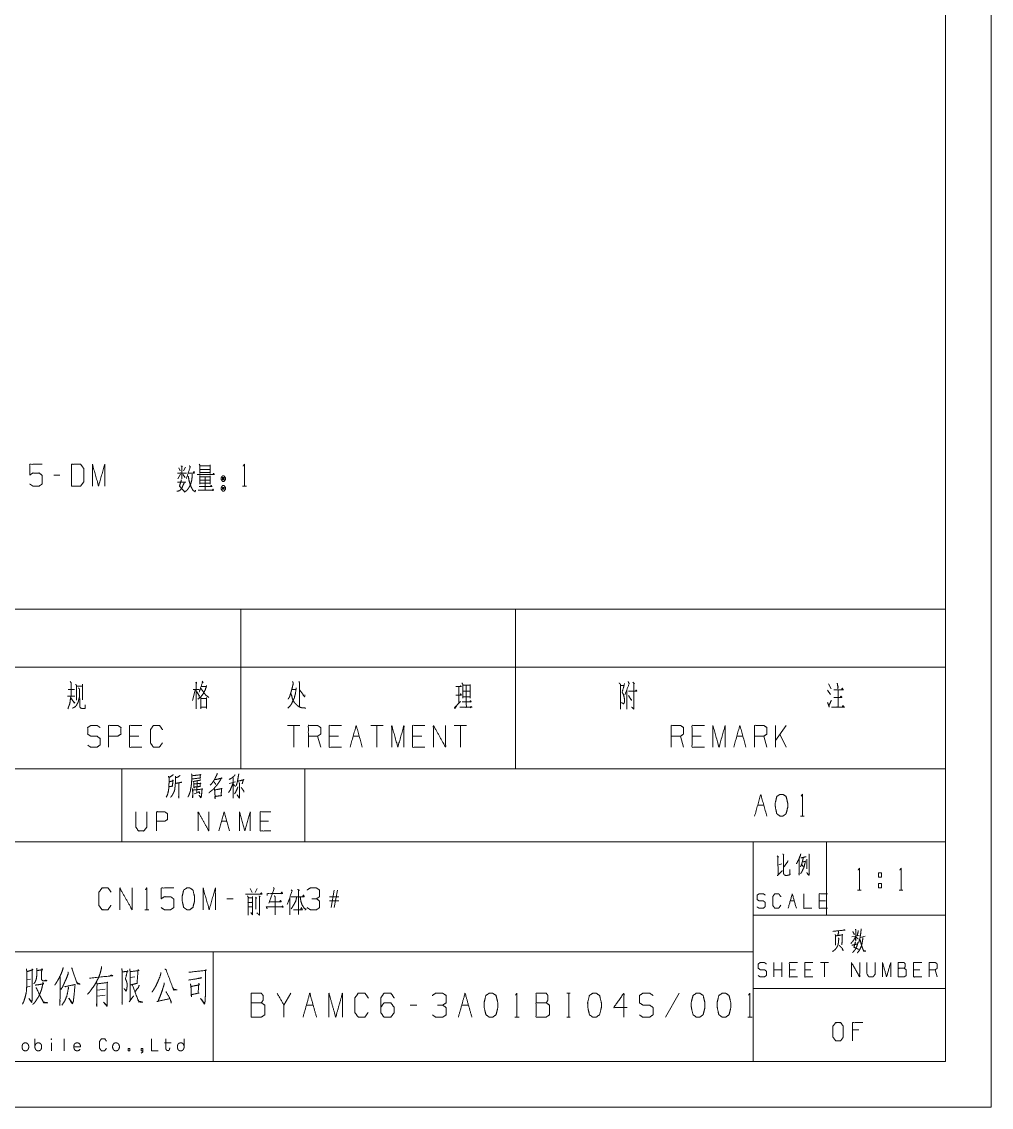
# Model space of a CAD drawing. Header units: millimetres. Extents: x 0 to 420, y 0 to 297.
# Drawn here: x 314.1 to 420, y 0 to 118.7 of the extents above; entities that cross this region are included whole.
import ezdxf

# ---------------------------------------------------------------- set-up
doc = ezdxf.new("R2010")
doc.units = ezdxf.units.MM
doc.layers.add('101', color=7, linetype='Continuous', true_color=0xffffff)

msp = doc.modelspace()

# ---------------------------------------------------------------- linework, layer by layer
at = {"layer": '101', "color": 133, "linetype": 'Continuous', "lineweight": 18}
for p, q in [((420, 0), (420, 297)), ((415, 5), (415, 292)), ((235, 37), (415, 37)), ((325, 37), (325, 29)), ((345, 37), (345, 29)), ((235, 29), (415, 29)), ((394, 29), (394, 5)), ((402, 29), (402, 21)), ((394, 21), (415, 21)), ((285, 17), (394, 17)), ((335, 17), (335, 5)), ((394, 13), (415, 13)), ((25, 5), (415, 5)), ((235, 5), (415, 5)), ((0, 0), (420, 0))]:
    msp.add_line(p, q, dxfattribs=at)
at = {"layer": '101', "color": 72, "linetype": 'Continuous', "lineweight": 18}
for p, q in [((318.24, 69.1), (317.57, 69.1)), ((331.43, 69.2), (331.11, 68.7)), ((331.23, 69.9), (331.39, 69.55)), ((331.66, 69.18), (331.94, 68.85)), ((331.97, 69.95), (331.74, 69.55)), ((331.07, 68.33), (331.99, 68.33)), ((338.19, 67.9), (338.61, 67.9)), ((313, 54.46), (338, 54.46)), ((338, 54.46), (338, 48.11)), ((338, 54.46), (368, 54.46)), ((368, 54.46), (368, 48.11)), ((368, 54.46), (415, 54.46)), ((415, 54.46), (415, 48.11)), ((313, 48.11), (338, 48.11)), ((338, 48.11), (368, 48.11)), ((338, 48.11), (338, 37)), ((368, 48.11), (415, 48.11)), ((368, 48.11), (368, 37)), ((415, 48.11), (415, 37)), ((380.84, 46.45), (381.02, 46.3)), ((402.21, 46.3), (402.51, 45.75)), ((319.15, 45.65), (319.82, 45.65)), ((320.1, 46.03), (320.7, 46.03)), ((320.7, 46.25), (320.7, 44.55)), ((333.02, 45.6), (332.74, 44.45)), ((343.6, 45.68), (344.03, 45.68)), ((361.81, 45.95), (361.81, 44.13)), ((362.25, 45.48), (363.03, 45.48)), ((379.52, 46.1), (379.87, 46.1)), ((380.17, 45.6), (380.17, 43.53)), ((402.12, 45.6), (402.42, 45.12)), ((319.06, 44.95), (319.87, 44.95)), ((344.45, 41.74), (343.11, 41.74)), ((343.78, 41.74), (343.78, 39.36)), ((353.56, 41.74), (352.21, 41.74)), ((352.88, 41.74), (352.88, 39.36)), ((362.66, 41.74), (361.32, 41.74)), ((361.99, 41.74), (361.99, 39.36)), ((396.41, 39.36), (396.41, 41.74)), ((397.58, 41.74), (396.41, 40.09)), ((326.85, 40.56), (325.84, 40.56)), ((346.73, 39.36), (346.39, 40.56)), ((348.67, 40.56), (347.66, 40.56)), ((350.27, 40.56), (350.94, 40.56)), ((357.77, 40.56), (356.76, 40.56)), ((386.37, 39.36), (386.04, 40.56)), ((388.31, 40.56), (387.31, 40.56)), ((392.19, 40.56), (392.87, 40.56)), ((395.48, 39.36), (395.14, 40.56)), ((397.58, 39.36), (396.91, 40.79)), ((313, 37), (338, 37)), ((338, 37), (368, 37)), ((368, 37), (415, 37)), ((333.22, 35.67), (333.2, 34.36)), ((332.92, 34.28), (333.47, 34.43)), ((336.72, 35.38), (337.43, 35.58)), ((394.47, 33.03), (395.14, 33.03)), ((335.89, 31.26), (336.48, 31.26)), ((341.01, 31.26), (340.12, 31.26)), ((399.15, 31.83), (399.57, 31.83)), ((396.78, 26.5), (397.1, 26.62)), ((339.02, 23.92), (339.26, 23.47)), ((339.78, 23.92), (339.57, 23.47)), ((347.86, 21.82), (348.19, 23.75)), ((348.55, 23.75), (348.21, 21.82)), ((405.37, 23.74), (405.8, 23.74)), ((407.69, 24.46), (407.69, 23.99)), ((407.69, 24.46), (408.02, 24.46)), ((409.93, 23.74), (410.35, 23.74)), ((337.16, 22.8), (336.49, 22.8)), ((343.36, 22.87), (343.36, 21.02)), ((348.71, 23.02), (347.7, 23.02)), ((348.71, 22.55), (347.7, 22.55)), ((398.04, 22.56), (398.48, 22.56)), ((401.88, 22.56), (401.21, 22.56)), ((327.51, 21.6), (327.94, 21.6)), ((342.62, 21.85), (342.53, 22.02)), ((344.61, 21.8), (344.52, 21.6)), ((339.11, 21.3), (339.28, 21.02)), ((404.78, 18.63), (405.57, 18.79)), ((405.68, 18.57), (406.23, 18.69)), ((396.24, 14.25), (396.24, 15.82)), ((397.13, 14.25), (397.13, 15.82)), ((402.22, 15.82), (401.33, 15.82)), ((401.78, 15.82), (401.78, 14.25)), ((323.85, 14.45), (323.66, 14.35)), ((326.44, 14.25), (325.93, 14.18)), ((397.13, 15.04), (396.24, 15.04)), ((398.6, 15.04), (397.94, 15.04)), ((400.3, 15.04), (399.63, 15.04)), ((412.18, 15.04), (411.51, 15.04)), ((414.1, 14.25), (413.88, 15.04)), ((315.02, 14.01), (314.63, 13.94)), ((315, 13.25), (314.63, 13.14)), ((323.17, 12.9), (322.32, 12.8)), ((322.32, 12.14), (323.17, 12.25)), ((343.45, 12.47), (342.71, 11.17)), ((373.63, 12.47), (374, 12.47)), ((373.83, 12.47), (373.83, 9.85)), ((385.88, 12.47), (384.4, 9.85)), ((345.17, 11.17), (345.91, 11.17)), ((357.23, 11.17), (356.49, 11.17)), ((362.14, 11.17), (362.88, 11.17)), ((367.94, 9.85), (368.4, 9.85)), ((373.63, 9.85), (374, 9.85)), ((393.39, 9.85), (393.86, 9.85)), ((405.52, 8.46), (404.84, 8.46)), ((315.51, 6.52), (315.51, 7.48)), ((318.71, 7.5), (318.71, 6.17)), ((317.3, 7.04), (317.3, 6.17)), ((329.66, 7.04), (330.39, 7.04))]:
    msp.add_line(p, q, dxfattribs=at)
for points, knots in [([(314.94, 68.13), (315.28, 67.9), (315.97, 67.9), (316.3, 68.13), (316.3, 69.08), (315.97, 69.33), (315.28, 69.33), (314.94, 69.1), (314.94, 70.28), (316.3, 70.28)], [0, 0, 0.062229, 0.168344, 0.230573, 0.376816, 0.441266, 0.54738, 0.609609, 0.790489, 1, 1]), ([(319.51, 67.9), (320.5, 67.9), (320.86, 68.38), (320.86, 69.8), (320.5, 70.28), (319.51, 70.28), (319.51, 67.9)], [0, 0, 0.142134, 0.227161, 0.43179, 0.516817, 0.65895, 1, 1]), ([(321.79, 67.9), (321.79, 70.28), (322.46, 67.9), (323.13, 70.28), (323.13, 67.9)], [0, 0, 0.245192, 0.5, 0.754808, 1, 1]), ([(331.48, 70.1), (331.64, 70.03), (331.57, 70.08), (331.57, 68.68), (331.57, 69.33), (331.07, 69.33), (332.06, 69.33)], [0, 0, 0.046312, 0.069116, 0.437816, 0.608999, 0.739332, 1, 1]), ([(332.36, 70.13), (332.52, 69.95), (332.47, 70), (332.06, 68.73)], [0, 0, 0.143532, 0.187763, 1, 1]), ([(333.46, 70.3), (333.54, 70.13), (333.54, 69.28), (333.54, 69.4), (334.64, 69.4), (334.64, 69.25), (334.64, 70.23), (334.64, 70.1), (333.54, 70.1), (334.64, 70.1), (334.64, 69.73), (333.54, 69.73)], [0, 0, 0.027308, 0.145701, 0.163112, 0.315749, 0.336642, 0.472446, 0.489857, 0.642494, 0.795131, 0.847363, 1, 1]), ([(338.26, 70.08), (338.4, 70.28), (338.4, 67.9)], [0, 0, 0.09349, 1, 1]), ([(332.68, 69.2), (332.68, 68.9), (332.65, 68.58), (332.56, 68.23), (332.42, 67.88), (332.26, 67.63), (332.08, 67.4), (331.83, 67.25)], [0, 0, 0.134098, 0.280225, 0.441583, 0.610311, 0.742764, 0.870658, 1, 1]), ([(332.26, 68.98), (332.31, 68.73), (332.36, 68.43), (332.47, 68.08), (332.61, 67.73), (332.77, 67.45), (333, 67.28), (333.05, 67.45)], [0, 0, 0.122115, 0.267689, 0.442437, 0.622812, 0.774614, 0.912624, 1, 1]), ([(332.33, 69.3), (332.93, 69.3), (332.89, 69.5), (332.82, 69.38)], [0, 0, 0.634148, 0.848463, 1, 1]), ([(333.23, 69.15), (335.12, 69.15), (335.03, 69.3), (334.94, 69.15)], [0, 0, 0.844514, 0.922255, 1, 1]), ([(333.51, 69.05), (333.54, 68.93), (333.54, 68.1), (333.54, 68.23), (334.67, 68.23), (334.67, 68.1), (334.67, 69.03), (334.67, 68.9), (333.54, 68.9), (333.54, 68.55), (334.67, 68.55), (334.11, 68.55), (334.11, 68.9), (334.11, 67.4), (334.11, 67.85), (333.44, 67.85), (334.85, 67.85), (334.76, 68), (334.69, 67.85)], [0, 0, 0.011506, 0.084582, 0.095654, 0.195851, 0.206923, 0.288856, 0.299928, 0.400126, 0.431127, 0.531325, 0.581424, 0.612426, 0.745291, 0.78515, 0.844642, 0.96989, 0.985312, 1, 1]), ([(336.17, 69.03), (336.01, 69.03), (335.87, 68.83), (335.87, 68.6), (336.01, 68.4), (336.17, 68.4), (336.32, 68.6), (336.32, 68.83), (336.17, 69.03)], [0, 0, 0.091012, 0.231146, 0.359871, 0.500007, 0.591019, 0.731148, 0.859873, 1, 1]), ([(336.17, 68.6), (336.17, 68.83), (336.01, 68.83)], [0, 0, 0.585813, 1, 1]), ([(336.01, 68.6), (336.17, 68.6), (336.01, 68.83), (336.01, 68.6)], [0, 0, 0.241164, 0.658904, 1, 1]), ([(331.82, 68.25), (331.67, 67.95), (331.59, 67.73), (331.43, 67.5), (331.27, 67.38), (331, 67.33)], [0, 0, 0.251055, 0.434037, 0.642624, 0.795759, 1, 1]), ([(331.51, 68.58), (331.3, 67.88), (331.83, 67.3)], [0, 0, 0.483238, 1, 1]), ([(336.32, 67.75), (336.17, 67.98), (336.01, 67.98), (335.87, 67.75), (335.87, 67.55), (336.01, 67.33), (336.17, 67.33), (336.32, 67.55), (336.32, 67.75)], [0, 0, 0.149195, 0.238509, 0.38771, 0.5, 0.649201, 0.738515, 0.88771, 1, 1]), ([(336.17, 67.75), (336.01, 67.75), (336.17, 67.55), (336.17, 67.75)], [0, 0, 0.25882, 0.6746, 1, 1]), ([(336.01, 67.75), (336.01, 67.55), (336.17, 67.55)], [0, 0, 0.556982, 1, 1]), ([(333.33, 67.45), (335.05, 67.45), (334.96, 67.55), (334.89, 67.4)], [0, 0, 0.851381, 0.917656, 1, 1]), ([(319.36, 46.55), (319.48, 46.35), (319.48, 45), (319.39, 44.7), (319.36, 44.38), (319.29, 44.03), (319.2, 43.83), (319.11, 43.55)], [0, 0, 0.076125, 0.513098, 0.614331, 0.720148, 0.835726, 0.906504, 1, 1]), ([(333.09, 46.45), (333.19, 46.35), (333.14, 46.43), (333.14, 43.53), (333.14, 45.65), (332.79, 45.65), (333.44, 45.65)], [0, 0, 0.023247, 0.037896, 0.500409, 0.839319, 0.895699, 1, 1]), ([(333.78, 46.58), (333.88, 46.43), (333.81, 46.45), (333.46, 45.37)], [0, 0, 0.132126, 0.186059, 1, 1]), ([(343.65, 46.55), (343.74, 46.33), (343.65, 46), (343.62, 45.83), (343.55, 45.6), (343.48, 45.35), (343.41, 45.12), (343.35, 44.93), (343.27, 44.77), (343.16, 44.6)], [0, 0, 0.116541, 0.278918, 0.364993, 0.478696, 0.603951, 0.71766, 0.817412, 0.901346, 1, 1]), ([(344.36, 46.53), (344.43, 46.35), (344.43, 43.83)], [0, 0, 0.06955, 1, 1]), ([(362.17, 46.38), (362.25, 46.22), (362.25, 44.73), (362.25, 44.85), (363.07, 44.85), (363.07, 44.73), (363.07, 46.22), (363.07, 46.13), (362.25, 46.13), (362.64, 46.13), (362.64, 43.73), (361.94, 43.73), (363.28, 43.73), (363.19, 43.78), (363.17, 43.83), (363.07, 43.67)], [0, 0, 0.016856, 0.162098, 0.174201, 0.252928, 0.265031, 0.410272, 0.419955, 0.498682, 0.536334, 0.76872, 0.837175, 0.967244, 0.977077, 0.982211, 1, 1]), ([(379.34, 46.38), (379.5, 46.22), (379.5, 43.53)], [0, 0, 0.074914, 1, 1]), ([(379.94, 46.33), (379.66, 45.37), (379.77, 45.2), (379.84, 45.02), (379.91, 44.68), (379.91, 44.25), (379.84, 44.1), (379.59, 44.23)], [0, 0, 0.379822, 0.458229, 0.530553, 0.667378, 0.830233, 0.893776, 1, 1]), ([(380.33, 46.53), (380.44, 46.3), (379.96, 45.08)], [0, 0, 0.159107, 1, 1]), ([(380.95, 46.35), (380.95, 43.53), (380.68, 43.75)], [0, 0, 0.890401, 1, 1]), ([(403.17, 46.35), (403.26, 45.87), (403.27, 45.98), (403.22, 45.75)], [0, 0, 0.592181, 0.716658, 1, 1]), ([(320.26, 45.83), (320.38, 45.73), (320.38, 44.85), (320.3, 44.6), (320.26, 44.38), (320.19, 44.2), (320.05, 43.95), (319.91, 43.78), (319.62, 43.63)], [0, 0, 0.062435, 0.405831, 0.509895, 0.599279, 0.673351, 0.786072, 0.874364, 1, 1]), ([(319.96, 46.25), (320.05, 46.1), (320.05, 44.5)], [0, 0, 0.098129, 1, 1]), ([(333.18, 45.43), (333.48, 44.95), (333.48, 45.02), (333.44, 44.83)], [0, 0, 0.668993, 0.75826, 1, 1]), ([(333.71, 46), (334.26, 46), (334.27, 46.1), (334.11, 45.62), (333.88, 45.18), (333.62, 44.85), (333.3, 44.6)], [0, 0, 0.220966, 0.26192, 0.463932, 0.667691, 0.836831, 1, 1]), ([(333.64, 45.78), (333.81, 45.55), (334.01, 45.25), (334.18, 45.05), (334.5, 44.8)], [0, 0, 0.21756, 0.48939, 0.692342, 1, 1]), ([(344.06, 45.85), (343.95, 45.12), (343.88, 44.9), (343.85, 44.73), (343.74, 44.55), (343.65, 44.35), (343.6, 44.2), (343.48, 44), (343.37, 43.85), (343.14, 43.63)], [0, 0, 0.296653, 0.392139, 0.46442, 0.547269, 0.635793, 0.700209, 0.795421, 0.869798, 1, 1]), ([(343.48, 45.2), (343.55, 45.02), (343.6, 44.83), (343.64, 44.65), (343.81, 44.3), (343.9, 44.2), (344.15, 43.95), (344.29, 43.83), (344.47, 43.73), (344.71, 43.65), (344.94, 43.65), (345.12, 43.63)], [0, 0, 0.075192, 0.15762, 0.228747, 0.384949, 0.438119, 0.578251, 0.653441, 0.734337, 0.837345, 0.928883, 1, 1]), ([(344.4, 45.65), (344.98, 44.85), (344.98, 45.08)], [0, 0, 0.814824, 1, 1]), ([(361.48, 45.05), (362.1, 45.05), (362.02, 45.2), (361.99, 45.08)], [0, 0, 0.676561, 0.857934, 1, 1]), ([(361.49, 45.98), (362.1, 45.98), (362.02, 46.08), (361.99, 45.95)], [0, 0, 0.704243, 0.847777, 1, 1]), ([(380.35, 45.48), (381.27, 45.48), (381.2, 45.62), (381.14, 45.5)], [0, 0, 0.752923, 0.888763, 1, 1]), ([(403.26, 45.6), (403.26, 43.75), (402.55, 43.75), (403.94, 43.75), (403.8, 43.9), (403.71, 43.75)], [0, 0, 0.426906, 0.590047, 0.912256, 0.959823, 1, 1]), ([(402.78, 45.62), (403.84, 45.62), (403.71, 45.83), (403.66, 45.65)], [0, 0, 0.717261, 0.876328, 1, 1]), ([(319.47, 44.7), (319.82, 44.18), (319.87, 44.23), (319.73, 44.33)], [0, 0, 0.720064, 0.802978, 1, 1]), ([(320.4, 44.7), (320.4, 43.78), (320.49, 43.65), (320.63, 43.6), (320.99, 43.6), (320.99, 43.98)], [0, 0, 0.472764, 0.551003, 0.627661, 0.808338, 1, 1]), ([(333.62, 44.8), (333.62, 43.55), (333.62, 43.73), (334.26, 43.73), (334.26, 43.6), (334.26, 44.8), (334.26, 44.68), (333.69, 44.68)], [0, 0, 0.306605, 0.34953, 0.505604, 0.536265, 0.830605, 0.861265, 1, 1]), ([(361.57, 43.85), (361.41, 43.6), (361.34, 43.67), (362.02, 44.38)], [0, 0, 0.214427, 0.289033, 1, 1]), ([(362.17, 44.3), (363.17, 44.3), (363.1, 44.48), (363.03, 44.33)], [0, 0, 0.739673, 0.878255, 1, 1]), ([(380.37, 45), (380.68, 44.48), (380.7, 44.58), (380.61, 44.6)], [0, 0, 0.760418, 0.886215, 1, 1]), ([(402.12, 44.23), (402.3, 43.73), (402.27, 43.95), (402.53, 44.48)], [0, 0, 0.39393, 0.563113, 1, 1]), ([(402.8, 44.8), (403.68, 44.8), (403.59, 44.95), (403.5, 44.83)], [0, 0, 0.729813, 0.873574, 1, 1]), ([(321.27, 39.59), (321.6, 39.36), (322.29, 39.36), (322.63, 39.61), (322.63, 40.31), (322.29, 40.56), (321.62, 40.56), (321.27, 40.79), (321.27, 41.51), (321.62, 41.74), (322.29, 41.74), (322.63, 41.51)], [0, 0, 0.068037, 0.184055, 0.25452, 0.372335, 0.4428, 0.555844, 0.626371, 0.748393, 0.81892, 0.931964, 1, 1]), ([(323.56, 39.36), (323.56, 41.74), (324.57, 41.74), (324.91, 41.51), (324.91, 40.79), (324.55, 40.56), (323.56, 40.56)], [0, 0, 0.401147, 0.571311, 0.639588, 0.762044, 0.832821, 1, 1]), ([(327.18, 39.36), (325.84, 39.36), (325.84, 41.74), (327.18, 41.74)], [0, 0, 0.26539, 0.73461, 1, 1]), ([(329.44, 39.84), (329.11, 39.36), (328.45, 39.36), (328.12, 39.84), (328.12, 41.26), (328.45, 41.74), (329.12, 41.74), (329.46, 41.26)], [0, 0, 0.114568, 0.243366, 0.357936, 0.638584, 0.753154, 0.885433, 1, 1]), ([(345.38, 39.36), (345.38, 41.74), (346.39, 41.74), (346.73, 41.51), (346.73, 40.79), (346.39, 40.56), (345.38, 40.56)], [0, 0, 0.400951, 0.571036, 0.639278, 0.761673, 0.829915, 1, 1]), ([(349, 39.36), (347.66, 39.36), (347.66, 41.74), (349, 41.74)], [0, 0, 0.26539, 0.73461, 1, 1]), ([(349.94, 39.36), (350.61, 41.74), (351.28, 39.36)], [0, 0, 0.499999, 1, 1]), ([(354.49, 39.36), (354.49, 41.74), (355.16, 39.36), (355.83, 41.74), (355.83, 39.36)], [0, 0, 0.245192, 0.500001, 0.754808, 1, 1]), ([(358.11, 39.36), (356.76, 39.36), (356.76, 41.74), (358.11, 41.74)], [0, 0, 0.26539, 0.73461, 1, 1]), ([(359.04, 39.36), (359.04, 41.74), (360.38, 39.36), (360.38, 41.74)], [0, 0, 0.317574, 0.682426, 1, 1]), ([(385.03, 39.36), (385.03, 41.74), (386.04, 41.74), (386.37, 41.51), (386.37, 40.79), (386.04, 40.56), (385.03, 40.56)], [0, 0, 0.400952, 0.571031, 0.639278, 0.761674, 0.829922, 1, 1]), ([(388.65, 39.36), (387.31, 39.36), (387.31, 41.74), (388.65, 41.74)], [0, 0, 0.26539, 0.73461, 1, 1]), ([(389.58, 39.36), (389.58, 41.74), (390.25, 39.36), (390.93, 41.74), (390.93, 39.36)], [0, 0, 0.245192, 0.499999, 0.754808, 1, 1]), ([(394.14, 39.36), (394.14, 41.74), (395.14, 41.74), (395.48, 41.51), (395.48, 40.79), (395.14, 40.56), (394.14, 40.56)], [0, 0, 0.400951, 0.571036, 0.639278, 0.761673, 0.829915, 1, 1]), ([(330.63, 36.35), (330.57, 36.31), (330.14, 36.02), (330.11, 36.2), (330.16, 36.02), (330.16, 35.45), (330.14, 35.09), (330.13, 34.85), (330.1, 34.61), (330.05, 34.39), (329.99, 34.16), (329.91, 34.01), (329.85, 33.88)], [0, 0, 0.024363, 0.186803, 0.243942, 0.302154, 0.485024, 0.597668, 0.675195, 0.753199, 0.825098, 0.89819, 0.953346, 1, 1]), ([(330.19, 35.03), (330.22, 35.05), (330.58, 35.11), (330.54, 35.09), (330.58, 35.78), (330.61, 35.69), (330.18, 35.58)], [0, 0, 0.022681, 0.239273, 0.269981, 0.676983, 0.732557, 1, 1]), ([(331.36, 36.26), (331.11, 36.09), (330.88, 36.02), (330.85, 36.2), (330.88, 35.93), (330.86, 35.67), (330.85, 35.38), (330.83, 35.14), (330.8, 34.92), (330.77, 34.67), (330.72, 34.5), (330.64, 34.36), (330.57, 34.21), (330.49, 34.08), (330.41, 33.97), (330.33, 33.88)], [0, 0, 0.096319, 0.172937, 0.229415, 0.313416, 0.396985, 0.487495, 0.564125, 0.634336, 0.711437, 0.768975, 0.817388, 0.871906, 0.920319, 0.962889, 1, 1]), ([(332.63, 36.46), (332.64, 36.26), (332.64, 35.91), (332.63, 35.58), (332.61, 35.36), (332.58, 35.07), (332.53, 34.83), (332.49, 34.56), (332.42, 34.36), (332.35, 34.16), (332.22, 33.92)], [0, 0, 0.076503, 0.212087, 0.33934, 0.424292, 0.535105, 0.630037, 0.733301, 0.813245, 0.895183, 1, 1]), ([(332.67, 36.24), (333.64, 36.35), (333.59, 36.39), (333.55, 36), (333.63, 36), (332.66, 35.89)], [0, 0, 0.39108, 0.416924, 0.577585, 0.60892, 1, 1]), ([(333.63, 35.8), (333.58, 35.75), (333.19, 35.69), (332.97, 35.64), (332.77, 35.6)], [0, 0, 0.07226, 0.516589, 0.766867, 1, 1]), ([(335.2, 35.84), (335.25, 35.82), (335.95, 35.98), (335.9, 36.02), (335.78, 35.8), (335.64, 35.56), (335.5, 35.36), (335.34, 35.16), (335.17, 34.96), (334.98, 34.76), (334.78, 34.58), (334.62, 34.47), (334.5, 34.36)], [0, 0, 0.017093, 0.254607, 0.275864, 0.359629, 0.452278, 0.53264, 0.616084, 0.70281, 0.792986, 0.881828, 0.944963, 1, 1]), ([(335.42, 36.53), (335.4, 36.37), (335.22, 36.02), (335.11, 35.8), (334.98, 35.6), (334.83, 35.38), (334.67, 35.22)], [0, 0, 0.101774, 0.363754, 0.525154, 0.678922, 0.85608, 1, 1]), ([(335.03, 35.6), (335.06, 35.58), (335.23, 35.38), (335.25, 35.27), (335.19, 35.42)], [0, 0, 0.066028, 0.519581, 0.712132, 1, 1]), ([(337.37, 36.35), (337.34, 36.26), (337.14, 36.09), (336.92, 35.93), (336.73, 35.84)], [0, 0, 0.111856, 0.433088, 0.752703, 1, 1]), ([(337.15, 36.02), (337.17, 34.28), (337.18, 33.79), (337.15, 33.88), (337.17, 34.08)], [0, 0, 0.691283, 0.883884, 0.921006, 1, 1]), ([(337.78, 36.44), (337.76, 36.33), (337.68, 35.87), (337.62, 35.56), (337.51, 35.18)], [0, 0, 0.086565, 0.451629, 0.696477, 1, 1]), ([(337.65, 35.64), (338.35, 35.8), (338.29, 35.82), (338.15, 35.34)], [0, 0, 0.557066, 0.608364, 1, 1]), ([(330.86, 35.4), (331.57, 35.53), (331.52, 35.56), (331.44, 35.51)], [0, 0, 0.834819, 0.895271, 1, 1]), ([(331.22, 35.45), (331.22, 33.81), (331.21, 33.92), (331.22, 34.1)], [0, 0, 0.849783, 0.907772, 1, 1]), ([(332.72, 34.85), (332.74, 34.65), (332.75, 34.14), (332.74, 33.81), (332.72, 33.9), (332.75, 34.12)], [0, 0, 0.147471, 0.523364, 0.768667, 0.835021, 1, 1]), ([(332.75, 34.67), (333.81, 34.78), (333.78, 34.85), (333.77, 34.74), (333.72, 34.23), (333.7, 34.03), (333.64, 33.81), (333.44, 34.1), (333.66, 33.88)], [0, 0, 0.374083, 0.399749, 0.43883, 0.61759, 0.687458, 0.767887, 0.891105, 1, 1]), ([(332.85, 35.49), (332.86, 35.34), (332.89, 34.89), (332.88, 35), (333.61, 35.07), (333.55, 35.07), (333.59, 35.47), (333.63, 35.4), (332.86, 35.34)], [0, 0, 0.056492, 0.217482, 0.258029, 0.525926, 0.548635, 0.694164, 0.720796, 1, 1]), ([(333.42, 34.56), (333.49, 34.39), (333.52, 34.25)], [0, 0, 0.579215, 1, 1]), ([(335.11, 34.81), (335.14, 34.74), (335.17, 34.19), (335.19, 34.12), (335.19, 33.72), (335.17, 33.9), (335.17, 33.97), (335.94, 34.08), (335.84, 34.08), (335.92, 34.89), (335.95, 34.85), (335.9, 34.83), (335.15, 34.69)], [0, 0, 0.018828, 0.160986, 0.178485, 0.280676, 0.326272, 0.343303, 0.542024, 0.566111, 0.777126, 0.791033, 0.804348, 1, 1]), ([(337.15, 35.47), (337.06, 35.18), (336.95, 34.94), (336.86, 34.69), (336.76, 34.56), (336.65, 34.39)], [0, 0, 0.251918, 0.474135, 0.691326, 0.826694, 1, 1]), ([(337.17, 35.31), (337.37, 35.14), (337.42, 35.05)], [0, 0, 0.729109, 1, 1]), ([(337.67, 35.03), (337.65, 34.92), (337.48, 34.52), (337.31, 34.25)], [0, 0, 0.129619, 0.632946, 1, 1]), ([(337.81, 35.49), (337.89, 35.38), (337.85, 35.4), (337.87, 34.23), (337.87, 33.94), (337.85, 33.79), (337.61, 34.14), (337.85, 33.83)], [0, 0, 0.051678, 0.066298, 0.513635, 0.623349, 0.682727, 0.848098, 1, 1]), ([(338.03, 34.96), (338.31, 34.61), (338.35, 34.43)], [0, 0, 0.711821, 1, 1]), ([(394.14, 31.83), (394.81, 34.2), (395.48, 31.83)], [0, 0, 0.499999, 1, 1]), ([(397.24, 31.83), (397.58, 32.08), (397.76, 32.78), (397.76, 33.25), (397.58, 33.98), (397.24, 34.2), (396.91, 34.2), (396.57, 33.98), (396.39, 33.25), (396.41, 32.78), (396.57, 32.08), (396.91, 31.83), (397.24, 31.83)], [0, 0, 0.067524, 0.18397, 0.260582, 0.380943, 0.446139, 0.500302, 0.565504, 0.685863, 0.762528, 0.878307, 0.945837, 1, 1]), ([(399.22, 34), (399.36, 34.2), (399.36, 31.83)], [0, 0, 0.093495, 1, 1]), ([(326.54, 32.3), (326.54, 30.62), (326.82, 30.2), (327.41, 30.2), (327.73, 30.62), (327.73, 32.3)], [0, 0, 0.337151, 0.438599, 0.557782, 0.662849, 1, 1]), ([(328.8, 30.2), (328.8, 32.3), (329.69, 32.3), (329.99, 32.1), (329.99, 31.46), (329.68, 31.26), (328.8, 31.26)], [0, 0, 0.401145, 0.571312, 0.639588, 0.762043, 0.832818, 1, 1]), ([(333.33, 30.2), (333.33, 32.3), (334.51, 30.2), (334.51, 32.3)], [0, 0, 0.317574, 0.682426, 1, 1]), ([(337.85, 30.2), (337.85, 32.3), (338.45, 30.2), (339.04, 32.3), (339.04, 30.2)], [0, 0, 0.245192, 0.5, 0.754808, 1, 1]), ([(341.3, 30.2), (340.12, 30.2), (340.12, 32.3), (341.3, 32.3)], [0, 0, 0.265389, 0.734611, 1, 1]), ([(396.62, 27.47), (396.76, 27.35), (396.68, 27.39), (396.71, 25.4), (396.62, 25.32), (397.17, 25.88)], [0, 0, 0.060255, 0.090729, 0.71461, 0.752496, 1, 1]), ([(397.22, 27.7), (397.34, 27.55), (397.29, 27.59), (397.29, 26.72), (397.29, 26.04), (397.29, 25.94), (397.31, 25.54), (397.35, 25.44), (397.41, 25.38), (397.54, 25.34), (397.8, 25.36), (397.99, 25.42), (398.01, 25.44), (397.98, 25.98)], [0, 0, 0.050887, 0.067371, 0.30486, 0.491459, 0.519732, 0.627242, 0.657953, 0.681265, 0.71898, 0.791172, 0.845841, 0.852765, 1, 1]), ([(399.18, 27.7), (399.16, 27.59), (398.99, 27.14), (398.84, 26.87), (398.72, 26.62)], [0, 0, 0.089072, 0.504979, 0.766001, 1, 1]), ([(399.19, 27.28), (399.22, 27.26), (399.25, 27.26), (399.76, 27.39), (399.72, 27.39), (399.65, 27.35)], [0, 0, 0.049781, 0.090425, 0.822292, 0.883256, 1, 1]), ([(400.07, 27.68), (400.13, 27.59), (400.1, 27.57), (400.12, 25.52), (400.12, 25.5), (400.1, 25.38), (400.07, 25.34), (399.84, 25.65), (400.07, 25.36), (400.1, 25.44)], [0, 0, 0.031372, 0.042462, 0.676473, 0.682877, 0.721567, 0.737252, 0.857566, 0.97283, 1, 1]), ([(397.29, 26.23), (397.72, 26.77), (397.79, 26.95)], [0, 0, 0.77398, 1, 1]), ([(399.02, 27.14), (399, 25.38), (398.99, 25.5), (398.99, 25.52), (399, 25.71)], [0, 0, 0.841012, 0.900786, 0.910681, 1, 1]), ([(399.43, 27.22), (399.44, 27.18), (399.37, 26.89), (399.3, 26.62), (399.22, 26.43), (399.16, 26.29)], [0, 0, 0.044891, 0.350478, 0.63559, 0.840224, 1, 1]), ([(399.43, 26.83), (399.72, 26.89), (399.69, 26.95), (399.66, 26.72), (399.6, 26.52), (399.57, 26.35), (399.52, 26.19), (399.44, 26.04), (399.37, 25.88), (399.3, 25.75), (399.22, 25.61), (399.16, 25.54)], [0, 0, 0.158182, 0.194476, 0.315843, 0.429568, 0.518472, 0.611327, 0.697145, 0.792857, 0.869066, 0.954883, 1, 1]), ([(399.28, 26.52), (399.41, 26.39), (399.44, 26.29)], [0, 0, 0.6273, 1, 1]), ([(399.85, 27.12), (399.88, 27.08), (399.85, 27.06), (399.85, 26.06), (399.84, 26.17), (399.85, 26.29)], [0, 0, 0.038712, 0.066084, 0.824707, 0.904517, 1, 1]), ([(405.44, 25.91), (405.59, 26.11), (405.59, 23.74)], [0, 0, 0.093487, 1, 1]), ([(410, 25.91), (410.14, 26.11), (410.14, 23.74)], [0, 0, 0.093487, 1, 1]), ([(407.69, 25.16), (407.69, 25.64), (408.02, 25.64), (408.02, 25.16), (407.69, 25.16)], [0, 0, 0.292916, 0.5, 0.792916, 1, 1]), ([(323.82, 22.07), (323.49, 21.6), (322.83, 21.6), (322.5, 22.07), (322.5, 23.5), (322.83, 23.97), (323.51, 23.97), (323.84, 23.5)], [0, 0, 0.11457, 0.243368, 0.357935, 0.638584, 0.753151, 0.88543, 1, 1]), ([(324.78, 21.6), (324.78, 23.97), (326.12, 21.6), (326.12, 23.97)], [0, 0, 0.317574, 0.682426, 1, 1]), ([(327.58, 23.77), (327.72, 23.97), (327.72, 21.6)], [0, 0, 0.093486, 1, 1]), ([(329.31, 21.82), (329.65, 21.6), (330.34, 21.6), (330.67, 21.82), (330.67, 22.77), (330.34, 23.02), (329.65, 23.02), (329.31, 22.8), (329.31, 23.97), (330.67, 23.97)], [0, 0, 0.062229, 0.168343, 0.230572, 0.376815, 0.441265, 0.54738, 0.609609, 0.790489, 1, 1]), ([(332.44, 21.6), (332.77, 21.85), (332.95, 22.55), (332.95, 23.02), (332.77, 23.75), (332.44, 23.97), (332.1, 23.97), (331.76, 23.75), (331.59, 23.02), (331.6, 22.55), (331.76, 21.85), (332.1, 21.6), (332.44, 21.6)], [0, 0, 0.067527, 0.183973, 0.260585, 0.380944, 0.446144, 0.500307, 0.565506, 0.685865, 0.76253, 0.87831, 0.945837, 1, 1]), ([(333.88, 21.6), (333.88, 23.97), (334.55, 21.6), (335.22, 23.97), (335.22, 21.6)], [0, 0, 0.245192, 0.5, 0.754808, 1, 1]), ([(341.56, 24.02), (341.65, 23.9), (341.05, 22.3)], [0, 0, 0.082209, 1, 1]), ([(343.5, 23.77), (343.61, 23.67), (343.08, 22.15)], [0, 0, 0.082809, 1, 1]), ([(344.19, 23.82), (344.4, 23.72), (344.31, 23.7), (344.31, 21.07)], [0, 0, 0.079453, 0.11057, 1, 1]), ([(346.27, 22.8), (346.61, 23.02), (346.61, 23.75), (346.27, 23.97), (345.58, 23.97), (345.25, 23.75)], [0, 0, 0.153878, 0.429855, 0.583733, 0.846129, 1, 1]), ([(408.02, 24.46), (408.02, 23.99), (407.69, 23.99)], [0, 0, 0.585831, 1, 1]), ([(338.52, 23.3), (340.31, 23.3), (340.25, 23.45), (340.13, 23.32)], [0, 0, 0.842002, 0.917042, 1, 1]), ([(338.73, 23.12), (338.81, 22.95), (338.81, 21), (338.81, 22.9), (339.28, 22.9), (339.28, 23.02), (339.28, 21.02), (339.28, 22.4), (338.79, 22.4), (338.79, 21.92), (339.26, 21.92)], [0, 0, 0.019945, 0.226009, 0.426789, 0.477219, 0.490428, 0.701776, 0.847078, 0.899375, 0.94957, 1, 1]), ([(339.62, 22.95), (339.71, 22.87), (339.64, 22.9), (339.64, 21.65)], [0, 0, 0.080439, 0.13248, 1, 1]), ([(340.01, 23.1), (340.13, 23), (340.04, 23.07), (340.04, 21), (339.76, 21.25)], [0, 0, 0.05833, 0.100825, 0.861604, 1, 1]), ([(340.89, 23.15), (340.87, 23.35), (342.57, 23.35), (342.48, 23.55), (342.39, 23.37)], [0, 0, 0.086831, 0.820651, 0.915212, 1, 1]), ([(341.12, 22.47), (342.42, 22.47), (342.34, 22.62), (342.25, 22.47)], [0, 0, 0.789755, 0.894875, 1, 1]), ([(341.66, 23.12), (341.75, 23), (341.75, 21.02)], [0, 0, 0.071934, 1, 1]), ([(343.52, 23.02), (344.93, 23.02), (344.86, 23.2), (344.75, 23.07)], [0, 0, 0.800379, 0.907216, 1, 1]), ([(344.1, 22.97), (344.01, 22.55), (343.78, 22.12), (343.52, 21.7)], [0, 0, 0.3061, 0.646782, 1, 1]), ([(344.49, 23), (344.56, 22.55), (344.7, 22.12), (344.95, 21.72), (345.11, 21.67), (345.16, 21.7), (345.02, 21.55)], [0, 0, 0.252322, 0.500426, 0.760972, 0.853329, 0.88581, 1, 1]), ([(345.26, 21.82), (345.58, 21.6), (346.27, 21.6), (346.61, 21.82), (346.61, 22.55), (346.27, 22.8), (345.76, 22.8)], [0, 0, 0.124118, 0.343685, 0.472445, 0.703377, 0.836734, 1, 1]), ([(394.41, 21.91), (394.63, 21.76), (395.09, 21.76), (395.31, 21.93), (395.31, 22.39), (395.09, 22.56), (394.64, 22.56), (394.41, 22.71), (394.41, 23.19), (394.64, 23.34), (395.09, 23.34), (395.31, 23.19)], [0, 0, 0.068029, 0.184052, 0.254519, 0.372336, 0.442804, 0.555843, 0.62637, 0.748396, 0.818923, 0.931962, 1, 1]), ([(397, 22.08), (396.77, 21.76), (396.34, 21.76), (396.12, 22.08), (396.12, 23.02), (396.34, 23.34), (396.78, 23.34), (397.01, 23.02)], [0, 0, 0.114571, 0.243364, 0.357935, 0.638587, 0.753157, 0.885429, 1, 1]), ([(397.81, 21.76), (398.26, 23.34), (398.7, 21.76)], [0, 0, 0.499998, 1, 1]), ([(399.51, 23.34), (399.51, 21.76), (400.4, 21.76)], [0, 0, 0.638737, 1, 1]), ([(402.1, 21.76), (401.21, 21.76), (401.21, 23.34), (402.1, 23.34)], [0, 0, 0.265388, 0.734612, 1, 1]), ([(340.87, 21.7), (340.8, 21.9), (342.64, 21.9), (342.53, 21.95)], [0, 0, 0.097864, 0.945913, 1, 1]), ([(343.75, 21.6), (344.74, 21.6), (344.61, 21.82)], [0, 0, 0.794016, 1, 1]), ([(402.68, 19.23), (404.03, 19.37), (403.97, 19.39), (403.83, 19.37)], [0, 0, 0.865805, 0.905503, 1, 1]), ([(403.3, 19.29), (403.33, 19.17), (403.23, 18.77)], [0, 0, 0.238945, 1, 1]), ([(404.86, 19.21), (405, 18.98), (405.03, 18.84)], [0, 0, 0.640218, 1, 1]), ([(405.17, 19.48), (405.2, 19.33), (405.2, 18.19), (405.17, 18.34), (405.2, 18.46)], [0, 0, 0.094654, 0.823642, 0.918295, 1, 1]), ([(405.46, 19.33), (405.46, 19.23), (405.35, 18.75)], [0, 0, 0.174306, 1, 1]), ([(405.77, 19.52), (405.77, 19.39), (405.76, 19.17), (405.71, 18.88), (405.67, 18.57), (405.61, 18.32), (405.54, 18.09), (405.52, 18.03)], [0, 0, 0.081859, 0.232245, 0.425429, 0.632112, 0.800316, 0.957949, 1, 1]), ([(403.31, 18.53), (403.34, 18.4), (403.33, 18.36), (403.31, 18.07), (403.27, 17.82), (403.23, 17.68), (403.15, 17.53), (403.07, 17.39), (402.92, 17.22), (402.77, 17.1), (402.66, 17.04)], [0, 0, 0.073225, 0.098424, 0.26494, 0.409696, 0.496582, 0.589746, 0.686975, 0.813798, 0.923947, 1, 1]), ([(402.95, 18.9), (402.98, 18.73), (402.99, 18.3), (402.99, 17.72), (402.98, 17.8), (402.98, 17.95)], [0, 0, 0.119124, 0.427226, 0.837796, 0.897358, 1, 1]), ([(402.98, 18.73), (403.77, 18.86), (403.72, 18.9), (403.71, 18.55), (403.71, 18.17), (403.69, 17.95), (403.68, 17.76), (403.67, 17.84), (403.69, 18.03)], [0, 0, 0.351984, 0.378534, 0.533493, 0.697426, 0.797814, 0.880033, 0.917028, 1, 1]), ([(405.19, 18.65), (405.05, 18.42), (404.92, 18.21), (404.79, 18.05), (404.66, 17.9)], [0, 0, 0.287233, 0.555137, 0.786183, 1, 1]), ([(404.78, 17.72), (405.41, 17.86), (405.42, 18.05), (405.42, 17.97), (405.35, 17.72), (405.25, 17.45), (405.14, 17.24), (405.03, 17.12), (404.92, 16.99), (404.85, 16.93)], [0, 0, 0.304469, 0.392577, 0.431617, 0.55371, 0.68947, 0.798366, 0.878841, 0.95475, 1, 1]), ([(405.16, 18.07), (405, 17.49), (405.1, 17.45), (405.22, 17.41), (405.33, 17.35), (405.48, 17.26)], [0, 0, 0.529111, 0.626299, 0.735529, 0.852099, 1, 1]), ([(405.2, 18.61), (405.38, 18.48), (405.46, 18.38)], [0, 0, 0.613114, 1, 1]), ([(405.98, 18.57), (405.93, 18.21), (405.89, 17.97), (405.85, 17.76), (405.79, 17.57), (405.67, 17.32), (405.57, 17.14), (405.45, 16.97), (405.36, 16.89)], [0, 0, 0.194372, 0.332632, 0.448613, 0.555646, 0.70616, 0.822691, 0.933849, 1, 1]), ([(405.65, 18.3), (405.68, 18.26), (405.83, 17.68), (405.93, 17.41), (406.04, 17.12), (406.06, 17.06), (406.28, 17.08), (406.06, 17.1), (405.99, 17.22)], [0, 0, 0.026719, 0.341744, 0.493482, 0.655463, 0.691641, 0.807838, 0.924035, 1, 1]), ([(403.39, 17.68), (403.59, 17.49), (403.71, 17.37), (403.77, 17.28), (403.81, 17.12), (403.72, 17.32)], [0, 0, 0.292982, 0.473564, 0.580848, 0.762106, 1, 1]), ([(394.53, 14.4), (394.75, 14.25), (395.21, 14.25), (395.43, 14.41), (395.43, 14.88), (395.21, 15.04), (394.76, 15.04), (394.53, 15.19), (394.53, 15.67), (394.76, 15.82), (395.21, 15.82), (395.43, 15.67)], [0, 0, 0.068036, 0.184055, 0.25452, 0.372334, 0.442799, 0.555845, 0.626371, 0.748393, 0.818918, 0.931964, 1, 1]), ([(398.83, 14.25), (397.94, 14.25), (397.94, 15.82), (398.83, 15.82)], [0, 0, 0.265394, 0.734606, 1, 1]), ([(400.52, 14.25), (399.63, 14.25), (399.63, 15.82), (400.52, 15.82)], [0, 0, 0.265394, 0.734606, 1, 1]), ([(404.73, 14.25), (404.73, 15.82), (405.62, 14.25), (405.62, 15.82)], [0, 0, 0.317573, 0.682427, 1, 1]), ([(406.42, 15.82), (406.42, 14.56), (406.63, 14.25), (407.08, 14.25), (407.31, 14.56), (407.31, 15.82)], [0, 0, 0.337149, 0.438598, 0.557784, 0.662851, 1, 1]), ([(408.12, 14.25), (408.12, 15.82), (408.56, 14.25), (409.01, 15.82), (409.01, 14.25)], [0, 0, 0.245192, 0.5, 0.754808, 1, 1]), ([(409.82, 15.19), (409.82, 15.82), (410.48, 15.82), (410.59, 15.67), (410.59, 15.36), (410.48, 15.19), (409.82, 15.19), (409.82, 14.25), (410.47, 14.25), (410.7, 14.4), (410.7, 15.04), (410.48, 15.19)], [0, 0, 0.115916, 0.238849, 0.272472, 0.33043, 0.366587, 0.48952, 0.663395, 0.784172, 0.83349, 0.952457, 1, 1]), ([(412.4, 14.25), (411.51, 14.25), (411.51, 15.82), (412.4, 15.82)], [0, 0, 0.265394, 0.734606, 1, 1]), ([(413.21, 14.25), (413.21, 15.82), (413.88, 15.82), (414.1, 15.67), (414.1, 15.19), (413.88, 15.04), (413.21, 15.04)], [0, 0, 0.400946, 0.571033, 0.639276, 0.76167, 0.829914, 1, 1]), ([(314.59, 15.14), (314.61, 14.87), (314.63, 14.01), (314.61, 13.18), (314.56, 12.52), (314.41, 11.94), (314.27, 11.52), (314.15, 11.28)], [0, 0, 0.070329, 0.28934, 0.499598, 0.66644, 0.819873, 0.931329, 1, 1]), ([(314.66, 14.83), (315.29, 15.04), (315.2, 15.11), (315.2, 11.76), (315.17, 11.52), (315.15, 11.45), (314.85, 11.9), (315.15, 11.52)], [0, 0, 0.122094, 0.143965, 0.756447, 0.800872, 0.814266, 0.912285, 1, 1]), ([(315.71, 15.21), (315.73, 14.87), (315.71, 14.42), (315.66, 14.04), (315.56, 13.76), (315.44, 13.56), (315.37, 13.49)], [0, 0, 0.190955, 0.438946, 0.650198, 0.811822, 0.94447, 1, 1]), ([(315.76, 14.94), (316.34, 15.04), (316.27, 15.14), (316.22, 14.63), (316.22, 14.18), (316.24, 13.94), (316.37, 13.83), (316.81, 13.83), (316.71, 13.9), (316.54, 13.83)], [0, 0, 0.209703, 0.254415, 0.437769, 0.595975, 0.681595, 0.738019, 0.892888, 0.935041, 1, 1]), ([(318.59, 15.28), (318.56, 15.11), (318.39, 14.63), (318.22, 14.28), (318, 13.87), (317.83, 13.59), (317.68, 13.35)], [0, 0, 0.081145, 0.319756, 0.499049, 0.717311, 0.868474, 1, 1]), ([(318.27, 14.25), (318.24, 11.14), (318.22, 11.42), (318.27, 11.69)], [0, 0, 0.847819, 0.923473, 1, 1]), ([(319.12, 14.76), (319.15, 14.63), (318.93, 14.04), (318.83, 13.83), (318.68, 13.49), (318.54, 13.18), (318.34, 12.87)], [0, 0, 0.067376, 0.36846, 0.478481, 0.658656, 0.823687, 1, 1]), ([(319.49, 15.25), (319.56, 15.18), (320.12, 13.52), (320.46, 13.45), (320.15, 13.59), (320.05, 13.73)], [0, 0, 0.037082, 0.681737, 0.810185, 0.937687, 1, 1]), ([(322.78, 15.39), (322.78, 15.21), (322.63, 14.63), (322.49, 14.21), (322.34, 13.94), (322.07, 13.42), (321.68, 12.87), (321.41, 12.52), (321.24, 12.35)], [0, 0, 0.049752, 0.224095, 0.350741, 0.440842, 0.608969, 0.803946, 0.929998, 1, 1]), ([(321.46, 14.11), (324, 14.38), (323.85, 14.45)], [0, 0, 0.940373, 1, 1]), ([(325, 15.18), (325.05, 14.76), (325.05, 11.25), (325.02, 11.52), (325.05, 11.83)], [0, 0, 0.092137, 0.86992, 0.931161, 1, 1]), ([(325.07, 14.8), (325.68, 14.87), (325.61, 14.94), (325.41, 14.07), (325.41, 14.01), (325.46, 13.9), (325.53, 13.73), (325.58, 13.49), (325.58, 13.28), (325.56, 13.04), (325.53, 12.87), (325.46, 12.69), (325.24, 13), (325.46, 12.73)], [0, 0, 0.163216, 0.189965, 0.42515, 0.443501, 0.473931, 0.523766, 0.589292, 0.644345, 0.7089, 0.755234, 0.805069, 0.906205, 1, 1]), ([(325.88, 15.14), (325.9, 14.83), (325.9, 11.66), (325.8, 11.52), (326.29, 12.18)], [0, 0, 0.069653, 0.779472, 0.817267, 1, 1]), ([(325.93, 14.83), (326.88, 14.94), (326.78, 15.04), (326.66, 13.56), (326.73, 13.56), (325.95, 13.38)], [0, 0, 0.276542, 0.317649, 0.747834, 0.768982, 1, 1]), ([(329.27, 14.73), (329.24, 14.49), (328.97, 13.8), (328.73, 13.28), (328.49, 12.87), (328.31, 12.59)], [0, 0, 0.102841, 0.416511, 0.658903, 0.86249, 1, 1]), ([(329.7, 15.11), (329.83, 15.04), (330.66, 12.83), (331.05, 12.83), (330.68, 12.9), (330.53, 13.14)], [0, 0, 0.039541, 0.705114, 0.815247, 0.920312, 1, 1]), ([(332.34, 14.76), (334.22, 14.97), (334.17, 15.07), (334.14, 14.56), (334.14, 12.63), (334.12, 11.87), (334.09, 11.52), (334.05, 11.35), (334.02, 11.28), (333.61, 11.9), (334.02, 11.38)], [0, 0, 0.261649, 0.277493, 0.349233, 0.616764, 0.72192, 0.769813, 0.794637, 0.804771, 0.908172, 1, 1]), ([(315.54, 13.35), (316.46, 13.49), (316.39, 13.63), (316.32, 13.25), (316.22, 12.83), (316.12, 12.59), (316.02, 12.31), (315.88, 12.04), (315.68, 11.76), (315.54, 11.52), (315.39, 11.35), (315.27, 11.25)], [0, 0, 0.248088, 0.28944, 0.391759, 0.504363, 0.573317, 0.650816, 0.73352, 0.823008, 0.897766, 0.957654, 1, 1]), ([(315.59, 13.04), (315.66, 13.04), (316.44, 11.42), (316.93, 11.42), (316.44, 11.49), (316.15, 12.04)], [0, 0, 0.021039, 0.538448, 0.678706, 0.82036, 1, 1]), ([(319.15, 13.18), (319.17, 13.04), (319, 12.18), (318.8, 11.69), (318.63, 11.42), (318.46, 11.18)], [0, 0, 0.064861, 0.471802, 0.712904, 0.863112, 1, 1]), ([(318.76, 13.25), (318.83, 13.18), (318.88, 13.21), (319.9, 13.42), (319.76, 12.07), (319.71, 11.59), (319.63, 11.38), (319.59, 11.31), (319.19, 11.94), (319.61, 11.38)], [0, 0, 0.021075, 0.033595, 0.252602, 0.536206, 0.63793, 0.683936, 0.701643, 0.855333, 1, 1]), ([(322.24, 13.63), (322.29, 13.49), (322.27, 11.21), (322.27, 11), (322.24, 11.21), (322.27, 11.45)], [0, 0, 0.047497, 0.786427, 0.853598, 0.921235, 1, 1]), ([(322.29, 13.49), (323.41, 13.63), (323.41, 13.69), (323.46, 13.63), (323.41, 13.59), (323.41, 11.18), (323.39, 11.04), (323, 11.49), (323.39, 11.11)], [0, 0, 0.224398, 0.238094, 0.254868, 0.266729, 0.746112, 0.77393, 0.891944, 1, 1]), ([(326.14, 13.42), (326.85, 11.52), (327.29, 11.49), (326.85, 11.59), (326.75, 11.8)], [0, 0, 0.643821, 0.783835, 0.927246, 1, 1]), ([(326.9, 13.35), (326.83, 13.14), (326.41, 12.59)], [0, 0, 0.241282, 1, 1]), ([(329.61, 13.59), (329.61, 13.38), (329.39, 12.69), (329.41, 12.73), (329.19, 12.14), (328.95, 11.56), (328.85, 11.56), (330.22, 11.87)], [0, 0, 0.05545, 0.249412, 0.26073, 0.428483, 0.598637, 0.624772, 1, 1]), ([(332.27, 13.9), (333.73, 14.14), (333.58, 14.14), (333.31, 14.07)], [0, 0, 0.777945, 0.854701, 1, 1]), ([(332.51, 13.49), (332.56, 13.07), (332.61, 12.07), (332.58, 12.31), (333.46, 12.49), (333.34, 12.49), (333.41, 13.56), (333.48, 13.38), (332.58, 13.21)], [0, 0, 0.08584, 0.292105, 0.342087, 0.526357, 0.55147, 0.772215, 0.810799, 1, 1]), ([(329.83, 12.66), (330.36, 11.69), (330.41, 11.38), (330.31, 11.76)], [0, 0, 0.610117, 0.783655, 1, 1]), ([(339.14, 11.42), (339.14, 12.47), (340.25, 12.47), (340.43, 12.22), (340.43, 11.7), (340.25, 11.42), (339.14, 11.42), (339.14, 9.85), (340.23, 9.85), (340.61, 10.1), (340.61, 11.17), (340.25, 11.42)], [0, 0, 0.115917, 0.238847, 0.272469, 0.330428, 0.366584, 0.489513, 0.663389, 0.784162, 0.833485, 0.952453, 1, 1]), ([(342.71, 9.85), (342.71, 11.17), (341.97, 12.47)], [0, 0, 0.469959, 1, 1]), ([(347.63, 9.85), (347.63, 12.47), (348.37, 9.85), (349.11, 12.47), (349.11, 9.85)], [0, 0, 0.245192, 0.5, 0.754808, 1, 1]), ([(351.92, 10.37), (351.55, 9.85), (350.83, 9.85), (350.46, 10.37), (350.46, 11.94), (350.83, 12.47), (351.57, 12.47), (351.94, 11.94)], [0, 0, 0.114569, 0.243366, 0.357935, 0.638584, 0.753153, 0.885431, 1, 1]), ([(353.29, 10.9), (353.64, 11.42), (354.4, 11.42), (354.77, 10.9), (354.77, 10.37), (354.4, 9.85), (353.64, 9.85), (353.29, 10.37), (353.29, 11.94), (353.64, 12.47), (354.4, 12.47), (354.77, 11.94)], [0, 0, 0.076963, 0.169761, 0.248073, 0.312018, 0.390331, 0.483128, 0.560091, 0.751927, 0.82889, 0.921688, 1, 1]), ([(360.06, 11.17), (360.43, 11.42), (360.43, 12.22), (360.06, 12.47), (359.29, 12.47), (358.92, 12.22)], [0, 0, 0.153874, 0.429854, 0.583729, 0.846126, 1, 1]), ([(365.52, 9.85), (365.89, 10.12), (366.08, 10.9), (366.08, 11.42), (365.89, 12.22), (365.52, 12.47), (365.15, 12.47), (364.78, 12.22), (364.58, 11.42), (364.6, 10.9), (364.78, 10.12), (365.15, 9.85), (365.52, 9.85)], [0, 0, 0.06753, 0.183974, 0.260586, 0.380945, 0.446147, 0.500311, 0.565508, 0.685867, 0.762531, 0.878311, 0.945836, 1, 1]), ([(368.01, 12.25), (368.17, 12.47), (368.17, 9.85)], [0, 0, 0.093489, 1, 1]), ([(370.26, 11.42), (370.26, 12.47), (371.37, 12.47), (371.55, 12.22), (371.55, 11.7), (371.37, 11.42), (370.26, 11.42), (370.26, 9.85), (371.35, 9.85), (371.72, 10.1), (371.72, 11.17), (371.37, 11.42)], [0, 0, 0.115917, 0.238847, 0.272469, 0.330428, 0.366584, 0.489513, 0.663389, 0.784162, 0.833485, 0.952453, 1, 1]), ([(376.83, 9.85), (377.2, 10.12), (377.4, 10.9), (377.4, 11.42), (377.2, 12.22), (376.83, 12.47), (376.46, 12.47), (376.09, 12.22), (375.9, 11.42), (375.92, 10.9), (376.09, 10.12), (376.46, 9.85), (376.83, 9.85)], [0, 0, 0.067525, 0.183969, 0.260581, 0.380939, 0.446136, 0.500306, 0.565503, 0.685861, 0.762526, 0.878305, 0.94583, 1, 1]), ([(380.23, 10.9), (378.74, 10.9), (379.86, 12.47), (379.86, 9.85)], [0, 0, 0.245868, 0.565293, 1, 1]), ([(381.55, 10.1), (381.92, 9.85), (382.68, 9.85), (383.06, 10.12), (383.06, 10.9), (382.68, 11.17), (381.94, 11.17), (381.55, 11.42), (381.55, 12.22), (381.94, 12.47), (382.68, 12.47), (383.06, 12.22)], [0, 0, 0.068036, 0.184054, 0.254519, 0.372335, 0.4428, 0.555843, 0.62637, 0.748394, 0.818921, 0.931964, 1, 1]), ([(388.15, 9.85), (388.52, 10.12), (388.71, 10.9), (388.71, 11.42), (388.52, 12.22), (388.15, 12.47), (387.78, 12.47), (387.41, 12.22), (387.21, 11.42), (387.23, 10.9), (387.41, 10.12), (387.78, 9.85), (388.15, 9.85)], [0, 0, 0.067525, 0.18397, 0.260581, 0.38094, 0.446137, 0.500301, 0.565503, 0.685862, 0.762526, 0.878306, 0.945836, 1, 1]), ([(390.98, 9.85), (391.35, 10.12), (391.54, 10.9), (391.54, 11.42), (391.35, 12.22), (390.98, 12.47), (390.61, 12.47), (390.23, 12.22), (390.04, 11.42), (390.06, 10.9), (390.23, 10.12), (390.61, 9.85), (390.98, 9.85)], [0, 0, 0.067525, 0.183971, 0.260584, 0.380944, 0.446141, 0.500306, 0.565504, 0.685864, 0.762529, 0.87831, 0.945835, 1, 1]), ([(393.47, 12.25), (393.63, 12.47), (393.63, 9.85)], [0, 0, 0.093489, 1, 1]), ([(358.94, 10.1), (359.29, 9.85), (360.06, 9.85), (360.43, 10.1), (360.43, 10.9), (360.06, 11.17), (359.49, 11.17)], [0, 0, 0.12412, 0.343687, 0.472445, 0.703378, 0.836732, 1, 1]), ([(402.99, 7.28), (403.55, 7.28), (403.83, 7.68), (403.83, 8.86), (403.55, 9.25), (402.99, 9.25), (402.7, 8.86), (402.7, 7.68), (402.99, 7.28)], [0, 0, 0.102683, 0.191619, 0.409477, 0.498413, 0.601096, 0.691619, 0.909477, 1, 1]), ([(404.84, 7.28), (404.84, 9.25), (405.95, 9.25)], [0, 0, 0.638735, 1, 1]), ([(317.3, 7.4), (317.32, 7.46), (317.3, 7.5), (317.28, 7.46), (317.3, 7.4)], [0, 0, 0.280627, 0.5, 0.719373, 1, 1]), ([(323.32, 6.44), (323.13, 6.17), (322.77, 6.17), (322.58, 6.44), (322.58, 7.22), (322.77, 7.48), (323.14, 7.48), (323.33, 7.22)], [0, 0, 0.114567, 0.24337, 0.357937, 0.638582, 0.753149, 0.885433, 1, 1]), ([(328.24, 7.48), (328.24, 6.17), (328.98, 6.17)], [0, 0, 0.638728, 1, 1]), ([(330.25, 6.49), (330.2, 6.3), (330.09, 6.19), (329.96, 6.19), (329.84, 6.3), (329.8, 6.49), (329.8, 7.5)], [0, 0, 0.107406, 0.190396, 0.26402, 0.350759, 0.456999, 1, 1]), ([(331.8, 7.48), (331.8, 6.52), (331.74, 6.34), (331.64, 6.22), (331.5, 6.17), (331.37, 6.17), (331.24, 6.22), (331.13, 6.34), (331.07, 6.52), (331.07, 6.71), (331.13, 6.88), (331.24, 7), (331.37, 7.04), (331.5, 7.04), (331.64, 7), (331.74, 6.88), (331.8, 6.71)], [0, 0, 0.286727, 0.342739, 0.39146, 0.433824, 0.471471, 0.513835, 0.562557, 0.618569, 0.675914, 0.728048, 0.77677, 0.819134, 0.856781, 0.899145, 0.947866, 1, 1]), ([(314.16, 6.34), (314.26, 6.22), (314.4, 6.17), (314.53, 6.17), (314.66, 6.22), (314.77, 6.34), (314.83, 6.52), (314.83, 6.71), (314.77, 6.88), (314.66, 7), (314.53, 7.04), (314.4, 7.04), (314.26, 7), (314.16, 6.88), (314.1, 6.71), (314.1, 6.52), (314.16, 6.34)], [0, 0, 0.063224, 0.118198, 0.167051, 0.222025, 0.285248, 0.357933, 0.432348, 0.5, 0.563224, 0.618198, 0.667051, 0.722025, 0.785248, 0.8529, 0.927315, 1, 1]), ([(315.51, 6.52), (315.57, 6.34), (315.68, 6.22), (315.81, 6.17), (315.94, 6.17), (316.08, 6.22), (316.19, 6.34), (316.24, 6.52), (316.24, 6.71), (316.19, 6.88), (316.08, 7), (315.94, 7.04), (315.81, 7.04), (315.68, 7), (315.57, 6.88), (315.51, 6.71)], [0, 0, 0.078529, 0.146835, 0.206229, 0.25901, 0.318404, 0.38671, 0.465239, 0.545636, 0.618727, 0.687034, 0.746428, 0.799208, 0.858602, 0.926909, 1, 1]), ([(320.43, 6.34), (320.32, 6.22), (320.18, 6.17), (320.06, 6.17), (319.92, 6.22), (319.81, 6.34), (319.76, 6.52), (319.76, 6.71), (319.81, 6.88), (319.92, 7), (320.06, 7.04), (320.18, 7.04), (320.32, 7), (320.43, 6.88), (320.49, 6.71), (320.49, 6.62), (319.76, 6.62)], [0, 0, 0.053947, 0.100856, 0.142541, 0.189449, 0.243396, 0.305417, 0.368913, 0.426639, 0.480586, 0.527495, 0.56918, 0.616088, 0.670035, 0.727761, 0.759509, 1, 1]), ([(324.06, 6.34), (324.16, 6.22), (324.3, 6.17), (324.43, 6.17), (324.56, 6.22), (324.67, 6.34), (324.73, 6.52), (324.73, 6.71), (324.67, 6.88), (324.56, 7), (324.43, 7.04), (324.3, 7.04), (324.16, 7), (324.06, 6.88), (324, 6.71), (324, 6.52), (324.06, 6.34)], [0, 0, 0.063224, 0.118198, 0.167051, 0.222025, 0.285248, 0.357933, 0.432348, 0.5, 0.563224, 0.618198, 0.667051, 0.722025, 0.785248, 0.8529, 0.927315, 1, 1]), ([(325.69, 6.17), (325.87, 6.17), (325.87, 6.44), (325.69, 6.44), (325.69, 6.17)], [0, 0, 0.207087, 0.5, 0.707087, 1, 1]), ([(327.29, 6.17), (327.1, 6.17), (327.1, 6.44), (327.29, 6.44), (327.29, 6.05), (327.1, 5.91)], [0, 0, 0.148246, 0.357931, 0.506176, 0.815186, 1, 1])]:
    msp.add_open_spline(points, degree=1, knots=knots, dxfattribs=at)
for points in [[(391.86, 39.36), (392.53, 41.74), (393.2, 39.36)], [(335.59, 30.2), (336.18, 32.3), (336.78, 30.2)], [(344.8, 9.85), (345.54, 12.47), (346.28, 9.85)], [(361.77, 9.85), (362.51, 12.47), (363.25, 9.85)]]:
    msp.add_open_spline(points, degree=1, dxfattribs=at)

doc.saveas('drawing.dxf')
